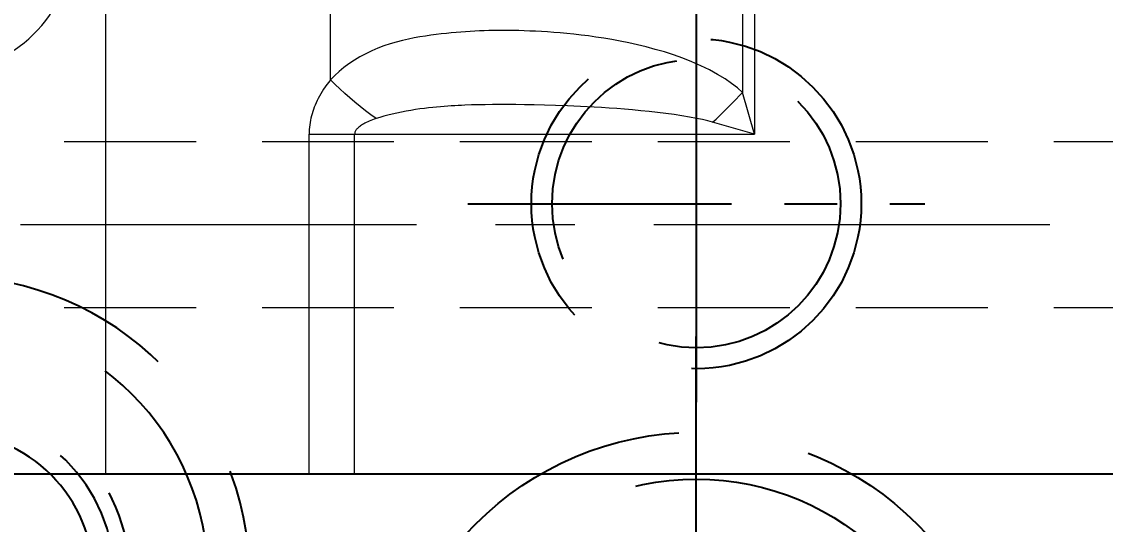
# Model space of a CAD drawing. Header units: inches. Extents: x 133169 to 134399, y -43543 to -42673.
# Drawn here: x 133789.4 to 133841.5, y -43062.7 to -43038.5 of the extents above; entities that cross this region are included whole.
import ezdxf

# ---------------------------------------------------------------- set-up
doc = ezdxf.new("R2010")
doc.units = ezdxf.units.IN
doc.header["$LTSCALE"] = 2
doc.header["$MEASUREMENT"] = 0
doc.header["$PDMODE"] = 3
doc.header["$PDSIZE"] = 0.3125
for name, pattern in [('ACAD_ISO08W100', [36, 24, -3, 6, -3]), ('CENTER', [50.8, 31.75, -6.35, 6.35, -6.35]), ('CENTER2', [1.125, 0.75, -0.125, 0.125, -0.125]), ('HIDDEN', [9.525, 6.35, -3.175])]:
    doc.linetypes.add(name, pattern=pattern)
doc.layers.get('0').update_dxf_attribs({"linetype": 'CONTINUOUS'})
doc.layers.get('Defpoints').update_dxf_attribs({"linetype": 'CONTINUOUS'})
for name, color, linetype in [('CAV-COR', 1, 'CONTINUOUS'), ('CL', 1, 'ACAD_ISO08W100'), ('GE', 214, 'CONTINUOUS'), ('PIN', 4, 'CONTINUOUS'), ('SPRING', 160, 'CONTINUOUS'), ('文字', 1, 'CONTINUOUS')]:
    doc.layers.add(name, color=color, linetype=linetype)
for name, color, linetype, lineweight in [('dim', 3, 'CONTINUOUS', 15), ('WR', 122, 'HIDDEN', 18), ('枕位', 75, 'CONTINUOUS', 15)]:
    doc.layers.add(name, color=color, linetype=linetype, lineweight=lineweight)
doc.styles.add('ROMANS', font='ROMANS.shx', dxfattribs={"height": 5, "bigfont": 'chineset.shx'})
doc.styles.get("Standard").update_dxf_attribs({"font": 'txt.shx', "width": 0.67})
doc.dimstyles.new('2.00', dxfattribs={"dimtxt": 4.5, "dimasz": 3.5, "dimexe": 0.666, "dimexo": 0.626, "dimgap": 1, "dimtad": 0, "dimzin": 0, "dimdsep": 46, "dimtxsty": 'Standard', "dimcen": 0.09, "dimclrd": 3, "dimclre": 3, "dimclrt": 7, "dimazin": 0, "dimtfac": 1, "dimtofl": 0, "dimtmove": 0, "dimatfit": 0, "dimfxl": 0, "dimtolj": 1, "dimtzin": 0, "dimarcsym": 0})

# ---------------------------------------------------------------- blocks, each defined once
blk = doc.blocks.new('*D33483')
at = {"layer": 'Defpoints', "color": 0}
for p in [(133896.864, -43042.306), (133746.864, -43046.306), (133896.864, -43126.979)]:
    blk.add_point(p, dxfattribs=at)
at = {"layer": 'dim', "color": 3, "linetype": 'ByBlock', "lineweight": -2}
for p, q in [((133896.864, -43042.932), (133896.864, -43127.645)), ((133746.864, -43046.932), (133746.864, -43127.645)), ((133750.364, -43126.979), (133814.583, -43126.979)), ((133893.364, -43126.979), (133829.145, -43126.979))]:
    blk.add_line(p, q, dxfattribs=at)
at = {"layer": 'dim', "color": 3, "linetype": 'ByBlock'}
for points in [[(133750.364, -43126.395), (133750.364, -43127.562), (133746.864, -43126.979)], [(133893.364, -43127.562), (133893.364, -43126.395), (133896.864, -43126.979)]]:
    blk.add_solid(points, dxfattribs=at)
at = {"layer": 'dim', "color": 7, "linetype": 'ByBlock', "insert": (133821.864, -43126.979), "char_height": 4.5, "attachment_point": 5}
blk.add_mtext('\\A1;150.00', dxfattribs=at)
blk = doc.blocks.new('EG-16')
at = {"linetype": 'CENTER'}
for p, q in [((0, -19.617), (0, 19.617)), ((19.617, 0), (-19.617, 0))]:
    blk.add_line(p, q, dxfattribs=at)
at = {"linetype": 'HIDDEN'}
for radius in [15, 12.75, 8]:
    blk.add_circle((0, 0), radius, dxfattribs=at)
blk = doc.blocks.new('20090521.154736')
at = {"layer": 'GE', "extrusion": (0, 0, -1), "zscale": -1, "rotation": 180}
blk.add_blockref('EG-16', (0, 0), dxfattribs=at)
at = {"layer": '文字', "insert": (-4.244, 3.05), "char_height": 5.1, "width": 28.22459, "attachment_point": 1, "style": 'ROMANS'}
blk.add_mtext('{\\f標楷體|b0|i0|c136|p65;E.G}', dxfattribs=at)
blk = doc.blocks.new('20100612.093536')
at = {"layer": 'PIN', "linetype": 'Continuous'}
h = blk.add_hatch(dxfattribs=at)
h.set_pattern_fill('ANSI31', color=256, scale=9.333333, angle=90, style=0)
h.set_pattern_definition([(135, (239.4957, -16.613), (-0.824958, -0.824958), [])])
h.paths.add_polyline_path([(0, 0), (-7, 0, 0.414214), (0, -7)])
h.paths.add_polyline_path([(0, 7), (0, 0), (7, 0, 0.414214)])
at = {"layer": 'PIN', "linetype": 'CENTER2'}
for p, q in [((0, -9), (0, 9)), ((-9, 0), (9, 0))]:
    blk.add_line(p, q, dxfattribs=at)
at = {"layer": 'PIN', "linetype": 'Continuous'}
blk.add_circle((0, 0), 7, dxfattribs=at)
at = {"layer": 'SPRING', "linetype": 'CENTER'}
for p, q in [((0, -15.128), (0, 15.128)), ((-15.128, 0), (15.128, 0))]:
    blk.add_line(p, q, dxfattribs=at)
at = {"layer": 'SPRING', "linetype": 'HIDDEN'}
for radius in [14.5, 12.5, 8.75, 8.75, 8]:
    blk.add_circle((0, 0), radius, dxfattribs=at)
for centre, start, end in [((-10.625, 0), 0, 180), ((10.625, 0), 180, 0)]:
    blk.add_arc(centre, 1.875, start, end, dxfattribs=at)

msp = doc.modelspace()

# ---------------------------------------------------------------- linework, layer by layer
at = {"color": 8, "linetype": 'CENTER', "ltscale": 0.2}
msp.add_line((133810.864, -43047.306), (133832.864, -43047.306), dxfattribs=at)
at = {"color": 8, "linetype": 'HIDDEN'}
for radius in [7.938, 6.938]:
    msp.add_circle((133821.864, -43047.306), radius, dxfattribs=at)
at = {"layer": 'CAV-COR', "linetype": 'ByBlock'}
msp.add_line((133754.864, -43060.306), (133888.864, -43060.306), dxfattribs=at)
at = {"layer": 'CL', "color": 7, "linetype": 'CENTER', "ltscale": 0.5}
msp.add_line((133821.864, -42720.306), (133821.864, -43120.306), dxfattribs=at)
at = {"layer": 'WR', "linetype": 'HIDDEN', "ltscale": 0.5}
for p, q in [((133762.864, -43044.306), (133880.864, -43044.306)), ((133762.864, -43052.306), (133880.864, -43052.306))]:
    msp.add_line(p, q, dxfattribs=at)
at = {"layer": 'WR', "linetype": 'CENTER', "ltscale": 0.3}
msp.add_line((133758.864, -43048.306), (133896.864, -43048.306), dxfattribs=at)
at = {"layer": '枕位', "linetype": 'ByBlock'}
for p, q in [((133793.422, -43029.312), (133793.422, -43060.306)), ((133804.264, -43041.347), (133804.264, -43031.508)), ((133824.085, -43033.771), (133824.085, -43041.95)), ((133824.659, -43033.66), (133824.659, -43043.96)), ((133824.659, -43043.96), (133824.085, -43041.95)), ((133811.051, -43042.557), (133810.728, -43042.568)), ((133811.376, -43042.548), (133811.051, -43042.557)), ((133811.707, -43042.542), (133811.376, -43042.548)), ((133812.047, -43042.538), (133811.707, -43042.542)), ((133812.402, -43042.536), (133812.047, -43042.538)), ((133812.777, -43042.535), (133812.402, -43042.536)), ((133813.175, -43042.538), (133812.777, -43042.535)), ((133813.602, -43042.543), (133813.175, -43042.538)), ((133814.062, -43042.55), (133813.602, -43042.543)), ((133814.558, -43042.562), (133814.062, -43042.55)), ((133815.092, -43042.578), (133814.558, -43042.562)), ((133824.659, -43043.96), (133822.649, -43043.386)), ((133803.227, -43043.96), (133824.659, -43043.96)), ((133803.227, -43060.306), (133803.227, -43043.96)), ((133805.418, -43060.306), (133805.418, -43043.96))]:
    msp.add_line(p, q, dxfattribs=at)
for points in [[(133789.038, -43039.922), (133789.278, -43039.751), (133789.51, -43039.568), (133789.734, -43039.375), (133789.952, -43039.169), (133790.162, -43038.952), (133790.362, -43038.727), (133790.55, -43038.493), (133790.726, -43038.251), (133790.891, -43038.002), (133791.042, -43037.747), (133791.181, -43037.485), (133791.307, -43037.22), (133791.419, -43036.951), (133791.517, -43036.678), (133791.603, -43036.403), (133791.674, -43036.127), (133791.732, -43035.85), (133791.776, -43035.574), (133791.808, -43035.3), (133791.827, -43035.028), (133791.832, -43034.757)], [(133824.085, -43041.95), (133823.841, -43041.732), (133823.562, -43041.516), (133823.247, -43041.301), (133822.889, -43041.085), (133822.494, -43040.869), (133822.082, -43040.667), (133821.654, -43040.481), (133821.21, -43040.307), (133820.766, -43040.149), (133820.327, -43040.007), (133819.888, -43039.88), (133819.455, -43039.765), (133819.03, -43039.661), (133818.611, -43039.569), (133818.202, -43039.486), (133817.802, -43039.412), (133817.413, -43039.348), (133817.035, -43039.29), (133816.669, -43039.238), (133816.315, -43039.194), (133815.971, -43039.155), (133815.638, -43039.12), (133815.316, -43039.091), (133815.004, -43039.065), (133814.702, -43039.044), (133814.41, -43039.025), (133814.126, -43039.01), (133813.851, -43038.998), (133813.585, -43038.988), (133813.325, -43038.981), (133813.072, -43038.976), (133812.825, -43038.973), (133812.583, -43038.972), (133812.346, -43038.973), (133812.113, -43038.976), (133811.882, -43038.981), (133811.655, -43038.988), (133811.429, -43038.996), (133811.204, -43039.006), (133810.979, -43039.018), (133810.755, -43039.032), (133810.528, -43039.049), (133810.3, -43039.067), (133810.069, -43039.088), (133809.833, -43039.112), (133809.592, -43039.139), (133809.347, -43039.168), (133809.094, -43039.203), (133808.832, -43039.241), (133808.563, -43039.284), (133808.288, -43039.334), (133808.006, -43039.392), (133807.717, -43039.456), (133807.425, -43039.532), (133807.129, -43039.619), (133806.83, -43039.717), (133806.535, -43039.828), (133806.243, -43039.952), (133805.954, -43040.089), (133805.676, -43040.237), (133805.407, -43040.398), (133805.148, -43040.571), (133804.904, -43040.752), (133804.676, -43040.941), (133804.463, -43041.14), (133804.264, -43041.347)], [(133804.264, -43041.347), (133804.173, -43041.461), (133804.087, -43041.573), (133804.005, -43041.686), (133803.928, -43041.798), (133803.856, -43041.91), (133803.788, -43042.022), (133803.725, -43042.132), (133803.666, -43042.241), (133803.612, -43042.349), (133803.562, -43042.456), (133803.516, -43042.562), (133803.473, -43042.668), (133803.435, -43042.772), (133803.4, -43042.877), (133803.368, -43042.981), (133803.339, -43043.085), (133803.314, -43043.19), (133803.291, -43043.295), (133803.272, -43043.402), (133803.256, -43043.51), (133803.244, -43043.619), (133803.234, -43043.731), (133803.229, -43043.845), (133803.227, -43043.96)], [(133806.456, -43043.214), (133806.198, -43043.027), (133805.941, -43042.833), (133805.687, -43042.632), (133805.435, -43042.427), (133805.188, -43042.216), (133804.947, -43042.002), (133804.712, -43041.785), (133804.484, -43041.567), (133804.264, -43041.347)], [(133822.649, -43043.386), (133822.813, -43043.234), (133822.976, -43043.079), (133823.139, -43042.922), (133823.302, -43042.763), (133823.462, -43042.603), (133823.621, -43042.441), (133823.778, -43042.278), (133823.933, -43042.114), (133824.085, -43041.95)], [(133810.728, -43042.568), (133810.565, -43042.575), (133810.401, -43042.583), (133810.235, -43042.591), (133810.068, -43042.601), (133809.898, -43042.612), (133809.727, -43042.624), (133809.55, -43042.639), (133809.367, -43042.655), (133809.179, -43042.674), (133808.982, -43042.695), (133808.776, -43042.72), (133808.561, -43042.748), (133808.343, -43042.78), (133808.121, -43042.815), (133807.895, -43042.855), (133807.672, -43042.897), (133807.451, -43042.943), (133807.233, -43042.992), (133807.024, -43043.044), (133806.826, -43043.098), (133806.636, -43043.155), (133806.456, -43043.214)], [(133815.972, -43042.611), (133815.668, -43042.599), (133815.092, -43042.578)], [(133822.649, -43043.386), (133822.421, -43043.324), (133822.16, -43043.262), (133821.867, -43043.201), (133821.534, -43043.139), (133821.169, -43043.077), (133820.791, -43043.019), (133820.399, -43042.966), (133819.994, -43042.917), (133819.592, -43042.871), (133819.195, -43042.831), (133818.8, -43042.795), (133818.413, -43042.762), (133818.035, -43042.732), (133817.664, -43042.706), (133817.304, -43042.682), (133816.954, -43042.661), (133816.615, -43042.642), (133815.972, -43042.611)], [(133806.456, -43043.214), (133806.365, -43043.246), (133806.279, -43043.278), (133806.197, -43043.311), (133806.12, -43043.343), (133806.048, -43043.375), (133805.98, -43043.406), (133805.917, -43043.438), (133805.858, -43043.469), (133805.804, -43043.5), (133805.754, -43043.531), (133805.708, -43043.561), (133805.665, -43043.591), (133805.626, -43043.621), (133805.591, -43043.651), (133805.559, -43043.681), (133805.531, -43043.711), (133805.505, -43043.74), (133805.483, -43043.771), (133805.464, -43043.801), (133805.448, -43043.832), (133805.435, -43043.863), (133805.426, -43043.895), (133805.421, -43043.927), (133805.418, -43043.96)]]:
    msp.add_lwpolyline(points, dxfattribs=at)

# ---------------------------------------------------------------- block references
at = {"layer": 'CAV-COR', "xscale": -1, "rotation": -180}
msp.add_blockref('20090521.154736', (133821.864, -43073.306), dxfattribs=at)
at = {"layer": 'SPRING', "xscale": -1, "rotation": -180}
msp.add_blockref('20100612.093536', (133785.864, -43065.306), dxfattribs=at)

# ---------------------------------------------------------------- dimensions: what is measured, and where the dimension line sits
at = {"layer": 'dim', "linetype": 'ByBlock'}
dim = msp.add_linear_dim(base=(133896.864, -43126.979), p1=(133746.864, -43046.306), p2=(133896.864, -43042.306), dimstyle='2.00', dxfattribs=at)
dim.commit()
dim.dimension.update_dxf_attribs({"geometry": '*D33483', "text_midpoint": (133821.864, -43126.979)})

doc.saveas('drawing.dxf')
